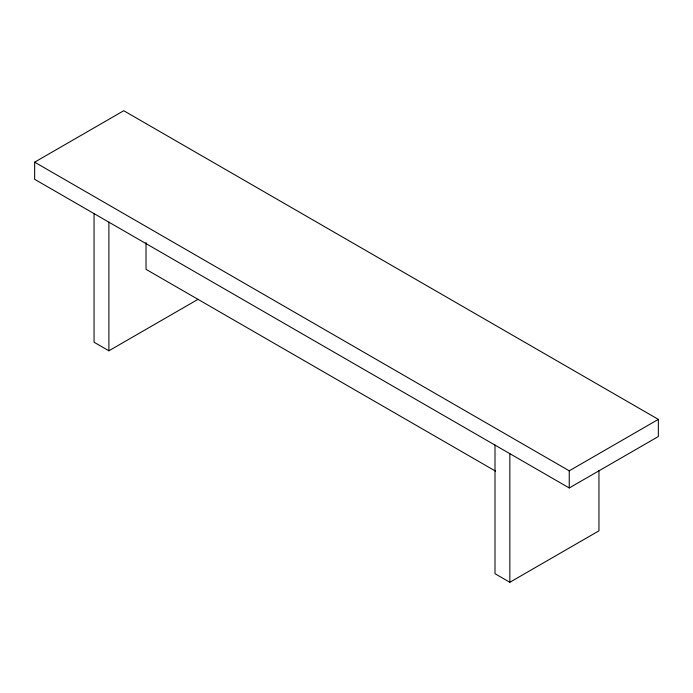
<?xml version="1.0" encoding="UTF-8"?>
<svg xmlns="http://www.w3.org/2000/svg" width="693" height="693" viewBox="0 0 693 693"><rect width="100%" height="100%" fill="white"/><g stroke="black" fill="none" stroke-linecap="round" stroke-linejoin="round"><path stroke-width="1.04" d="M34.65 162.171L123.752 110.724L658.35 419.378L658.35 436.521L569.248 487.967L34.65 179.314L34.65 162.171L569.248 470.816L658.35 419.378M94.049 213.609L94.049 342.212L108.896 350.788L197.999 299.35M495.001 445.097L495.001 573.7L509.849 582.276L598.951 530.829L598.951 470.313M495.573 471.153L146.024 269.334L146.024 242.541M569.248 470.816L569.248 487.967M509.849 453.672L509.849 582.276M108.896 222.184L108.896 350.788"/></g></svg>
